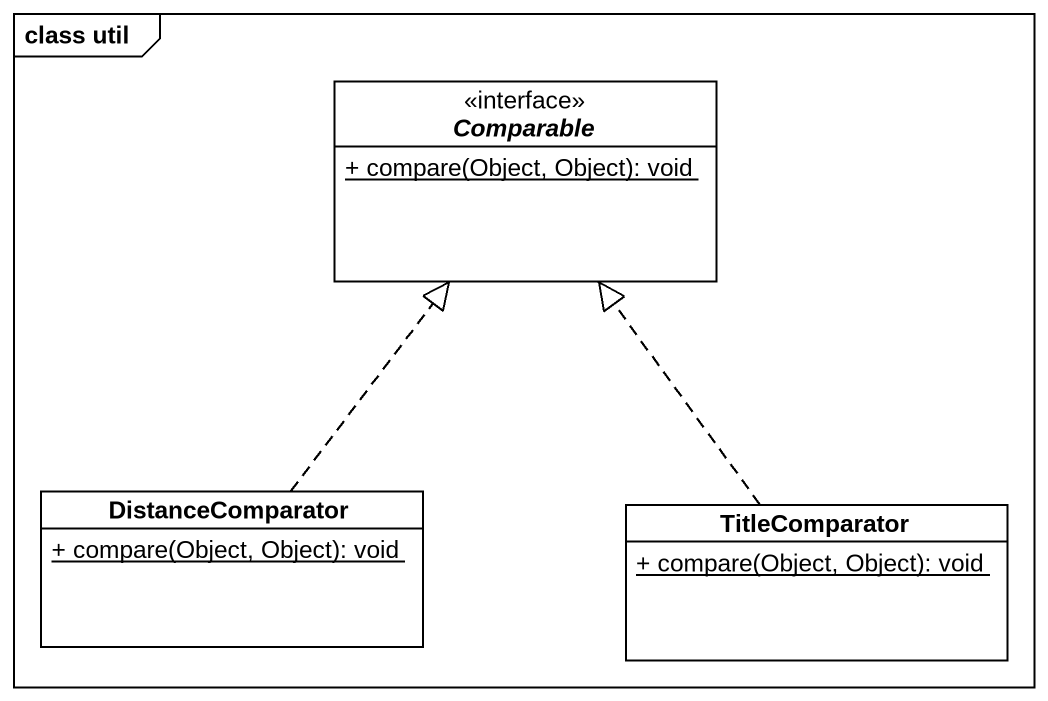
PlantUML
@startuml
mainframe class util
hide circle
hide empty members
skinparam classAttributeIconSize 0
interface Comparable <<interface>> {
  {static} + compare(Object, Object): void
}
class DistanceComparator {
  {static} + compare(Object, Object): void
}
class TitleComparator {
  {static} + compare(Object, Object): void
}
DistanceComparator .up.|> Comparable
TitleComparator .up.|> Comparable
@enduml
